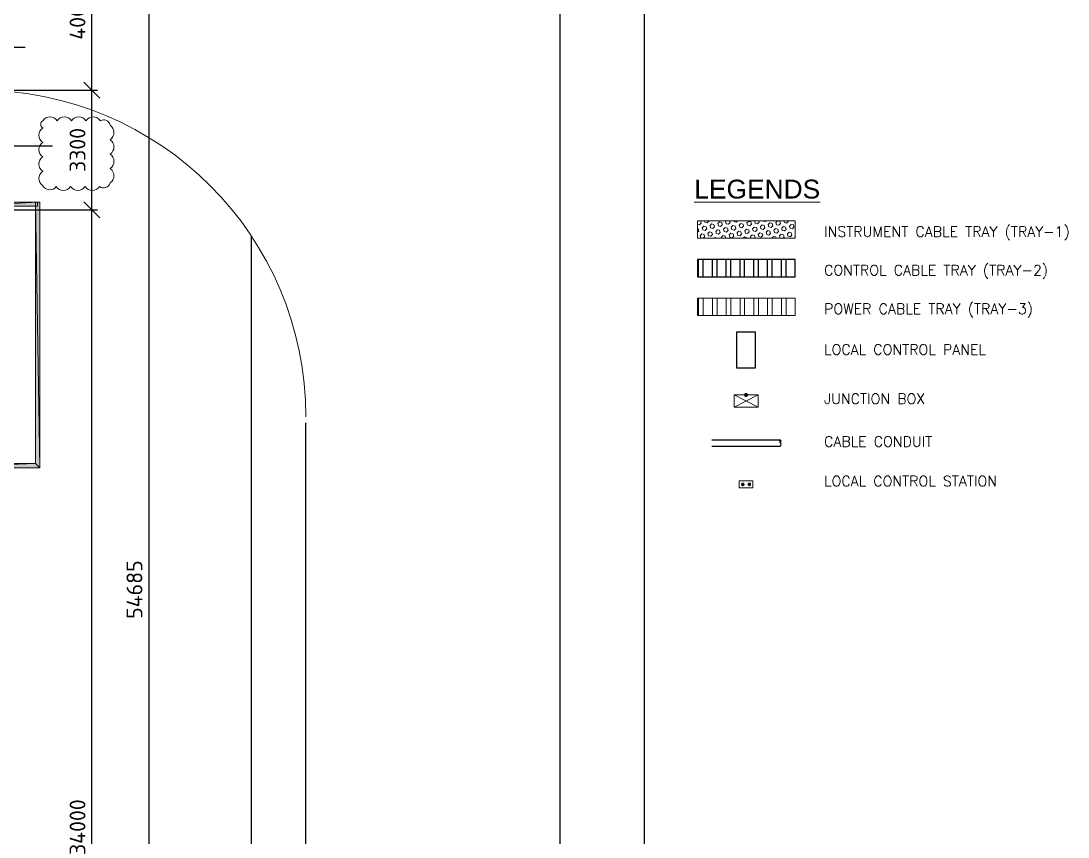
# Model space of a CAD drawing. Header units: inches. Extents: x 8618018 to 8935006, y 2431589 to 2567223.
# Drawn here: x 8724486 to 8753327, y 2491868 to 2514344 of the extents above; entities that cross this region are included whole.
import ezdxf
from ezdxf import colors
from ezdxf.entities.mleader import LeaderData, LeaderLine
from ezdxf.math import Vec2, Vec3

# ---------------------------------------------------------------- set-up
doc = ezdxf.new("R2010")
doc.units = ezdxf.units.IN
doc.header["$MEASUREMENT"] = 0
doc.linetypes.add('CENTER', pattern=[2, 1.25, -0.25, 0.25, -0.25])
doc.linetypes.add('CENTER2', pattern=[1.125, 0.75, -0.125, 0.125, -0.125])
doc.layers.get('Defpoints').update_dxf_attribs({"color": 252})
for name, color, linetype in [('CCT', 4, 'Continuous'), ('CENTRE OF ROAD', 252, 'CENTER2'), ('conduit', 1, 'Continuous'), ('ELECTRICAL BOX', 30, 'Continuous'), ('LAY-ROAD CARREGE WAY', 252, 'Continuous'), ('LCS', 4, 'Continuous'), ('MOTOR LOCATION', 3, 'Continuous'), ('T', 3, 'Continuous'), ('TEXT', 252, 'Continuous')]:
    doc.layers.add(name, color=color, linetype=linetype)
for name, color, linetype, lineweight in [('DIM', 252, 'Continuous', 13), ('ICT', 6, 'Continuous', 13), ('PCT', 2, 'Continuous', 15), ('Rev', 252, 'Continuous', 0)]:
    doc.layers.add(name, color=color, linetype=linetype, lineweight=lineweight)
doc.styles.add('ISOCPEUR', font='isocpeur.ttf')
doc.styles.add('Roman', font='romans')
doc.styles.add('ROMANS', font='ROMANS.shx', dxfattribs={"width": 0.8})
doc.styles.get("Standard").update_dxf_attribs({"font": 'arial.ttf'})
doc.styles.add('WMF-Arial1', font='arial.ttf')
doc.dimstyles.new('DIM', dxfattribs={"dimscale": 175, "dimtxt": 2.5, "dimasz": 2.5, "dimexe": 0.875, "dimexo": 0.875, "dimgap": 1, "dimtad": 1, "dimdec": 0, "dimzin": 9, "dimdsep": 46, "dimtxsty": 'ISOCPEUR', "dimblk": 'OBLIQUE', "dimcen": 0.09, "dimclrd": 256, "dimclre": 256, "dimclrt": 252, "dimadec": 0, "dimazin": 0, "dimtfac": 1, "dimtdec": 0, "dimtmove": 0, "dimatfit": 3, "dimfxl": 1, "dimtfill": 1, "dimtolj": 1, "dimtzin": 0, "dimarcsym": 0})

# ---------------------------------------------------------------- blocks, each defined once
blk = doc.blocks.new('_Oblique')
at = {"color": 0, "linetype": 'ByBlock', "lineweight": -2}
blk.add_line((-0.5, -0.5), (0.5, 0.5), dxfattribs=at)
blk = doc.blocks.new('*D228')
at = {"layer": 'Defpoints', "color": 0, "transparency": 16777216}
for p in [(93805, 37800), (98358, 37800), (93805, 3800)]:
    blk.add_point(p, dxfattribs=at)
at = {"layer": 'DIM', "lineweight": -2, "transparency": 16777216}
for p, q in [((93958, 37800), (98511, 37800)), ((98358, 3800), (98358, 37800)), ((93958, 3800), (98511, 3800))]:
    blk.add_line(p, q, dxfattribs=at)
at = {"layer": 'DIM', "lineweight": -2, "transparency": 16777216, "xscale": 437.5, "yscale": 437.5, "zscale": 437.5}
for p, rotation in [((98358, 37800), 90), ((98358, 3800), 270)]:
    blk.add_blockref('_Oblique', p, dxfattribs=dict(at, rotation=rotation))
at = {"layer": 'DIM', "color": 252, "transparency": 16777216, "insert": (97964, 20800), "char_height": 437.5, "attachment_point": 5, "rotation": 90, "style": 'ISOCPEUR', "bg_fill": 3, "box_fill_scale": 1.1, "bg_fill_color": 256, "bg_fill_true_color": 13158600, "bg_fill_transparency": 0}
blk.add_mtext('\\A1;34000', dxfattribs=at)
blk = doc.blocks.new('*D269')
at = {"layer": 'Defpoints', "color": 0, "transparency": 16777216}
for p in [(95255, 41100), (98358, 41100), (93805, 37800)]:
    blk.add_point(p, dxfattribs=at)
at = {"layer": 'DIM', "lineweight": -2, "transparency": 16777216}
for p, q in [((95408, 41100), (98511, 41100)), ((98358, 37800), (98358, 41100)), ((93958, 37800), (98511, 37800))]:
    blk.add_line(p, q, dxfattribs=at)
at = {"layer": 'DIM', "lineweight": -2, "transparency": 16777216, "xscale": 437.5, "yscale": 437.5, "zscale": 437.5}
for p, rotation in [((98358, 41100), 90), ((98358, 37800), 270)]:
    blk.add_blockref('_Oblique', p, dxfattribs=dict(at, rotation=rotation))
at = {"layer": 'DIM', "color": 252, "transparency": 16777216, "insert": (97964, 39450), "char_height": 437.5, "attachment_point": 5, "rotation": 90, "style": 'ISOCPEUR', "bg_fill": 3, "box_fill_scale": 1.1, "bg_fill_color": 256, "bg_fill_true_color": 13158600, "bg_fill_transparency": 0}
blk.add_mtext('\\A1;3300', dxfattribs=at)
blk = doc.blocks.new('*D271')
at = {"layer": 'Defpoints', "color": 0, "transparency": 16777216}
for p in [(96025, 45100), (98358, 45100), (95255, 41100)]:
    blk.add_point(p, dxfattribs=at)
at = {"layer": 'DIM', "lineweight": -2, "transparency": 16777216}
for p, q in [((96178, 45100), (98511, 45100)), ((98358, 41100), (98358, 45100)), ((95408, 41100), (98511, 41100))]:
    blk.add_line(p, q, dxfattribs=at)
at = {"layer": 'DIM', "lineweight": -2, "transparency": 16777216, "xscale": 437.5, "yscale": 437.5, "zscale": 437.5}
for p, rotation in [((98358, 45100), 90), ((98358, 41100), 270)]:
    blk.add_blockref('_Oblique', p, dxfattribs=dict(at, rotation=rotation))
at = {"layer": 'DIM', "color": 252, "transparency": 16777216, "insert": (97964, 43100), "char_height": 437.5, "attachment_point": 5, "rotation": 90, "style": 'ISOCPEUR', "bg_fill": 3, "box_fill_scale": 1.1, "bg_fill_color": 256, "bg_fill_true_color": 13158600, "bg_fill_transparency": 0}
blk.add_mtext('\\A1;4000', dxfattribs=at)
blk = doc.blocks.new('*D273')
at = {"layer": 'Defpoints', "color": 0, "transparency": 16777216}
for p in [(95505, 54685), (95505, 0), (99926, 0)]:
    blk.add_point(p, dxfattribs=at)
at = {"layer": 'DIM', "lineweight": -2, "transparency": 16777216}
for p, q in [((95658, 54685), (100079, 54685)), ((99926, 54685), (99926, 0)), ((95658, 0), (100079, 0))]:
    blk.add_line(p, q, dxfattribs=at)
at = {"layer": 'DIM', "lineweight": -2, "transparency": 16777216, "xscale": 437.5, "yscale": 437.5, "zscale": 437.5}
for p, rotation in [((99926, 54685), 90), ((99926, 0), 270)]:
    blk.add_blockref('_Oblique', p, dxfattribs=dict(at, rotation=rotation))
at = {"layer": 'DIM', "color": 252, "transparency": 16777216, "insert": (99532, 27343), "char_height": 437.5, "attachment_point": 5, "rotation": 90, "style": 'ISOCPEUR', "bg_fill": 3, "box_fill_scale": 1.1, "bg_fill_color": 256, "bg_fill_true_color": 13158600, "bg_fill_transparency": 0}
blk.add_mtext('\\A1;54685', dxfattribs=at)
blk = doc.blocks.new('mcc room')
h = blk.add_hatch(color=252)
h.paths.add_polyline_path([(3614, 28669), (3614, 28549), (6686, 28669)])
h.paths.add_polyline_path([(3614, 28549), (6686, 28669), (6807, 28549)])
h.paths.add_polyline_path([(6686, 28669), (6807, 28549), (6686, 35872)])
h.paths.add_polyline_path([(6807, 28549), (6686, 35872), (6807, 35872)])
h = blk.add_hatch(color=252)
h.paths.add_polyline_path([(4782, 35872), (4782, 35754), (6743, 35872)])
h.paths.add_polyline_path([(4782, 35754), (6743, 35872), (6743, 35754)])
at = {"color": 252, "linetype": 'Continuous', "lineweight": -2}
for points in [[(4782, 35872), (4782, 35754), (6743, 35872)], [(4782, 35754), (6743, 35872), (6743, 35754)], [(6686, 28669), (6807, 28549), (6686, 35872)], [(6807, 28549), (6686, 35872), (6807, 35872)], [(3614, 28669), (3614, 28549), (6686, 28669)], [(3614, 28549), (6686, 28669), (6807, 28549)]]:
    blk.add_lwpolyline(points, close=True, dxfattribs=at)
blk = doc.blocks.new('LCS')
at = {"layer": 'T', "color": 4, "lineweight": 0}
blk.add_lwpolyline([(-590, 295), (-210, 295), (-210, 105), (-590, 105)], close=True, dxfattribs=at)
at = {"layer": 'T', "color": 4, "const_width": 50}
for points in [[(-515, 200, 1), (-465, 200, 1)], [(-335, 200, 1), (-285, 200, 1)]]:
    blk.add_lwpolyline(points, format="xyb", close=True, dxfattribs=at)
at = {"layer": 'MOTOR LOCATION', "color": 4, "style": 'Roman'}
blk.add_attdef('XXX', (246, 103), '', height=240, dxfattribs=at)
blk = doc.blocks.new('GA CRM')
at = {"layer": 'CENTRE OF ROAD', "linetype": 'CENTER', "lineweight": 30}
blk.add_line((111255, -10440), (111255, 65060), dxfattribs=at)
at = {"layer": 'DIM'}
blk.add_arc((95255, 32100.2), 9000, 360, 90, dxfattribs=at)
at = {"layer": 'LAY-ROAD CARREGE WAY', "color": 252}
for p, q in [((102755, -10.7), (102755, 37075.2)), ((104255, 3560), (104255, 31933.2))]:
    blk.add_line(p, q, dxfattribs=at)
at = {"layer": 'DIM'}
dim = blk.add_linear_dim(base=(98357.7, 37800), p1=(93805, 3800), p2=(93805, 37800), angle=90, dimstyle='DIM', dxfattribs=at)
dim.commit()
dim.dimension.update_dxf_attribs({"geometry": '*D228', "text_midpoint": (97964, 20800)})
dim = blk.add_linear_dim(base=(98357.7, 41100.2), p1=(93805, 37800), p2=(95255, 41100.2), angle=90, dimstyle='DIM', dxfattribs=at)
dim.commit()
dim.dimension.update_dxf_attribs({"geometry": '*D269', "text_midpoint": (97964, 39450.1)})
dim = blk.add_linear_dim(base=(98357.7, 45100.2), p1=(95255, 41100.2), p2=(96025.1, 45100.2), angle=90, dimstyle='DIM', override={"dimarcsym": 1}, dxfattribs=at)
dim.commit()
dim.dimension.update_dxf_attribs({"geometry": '*D271', "text_midpoint": (97964, 43100.2)})
dim = blk.add_linear_dim(base=(99925.6, 0), p1=(95505, 54685), p2=(95505, 0), angle=90, dimstyle='DIM', override={"dimarcsym": 1}, dxfattribs=at)
dim.commit()
dim.dimension.update_dxf_attribs({"geometry": '*D273', "text_midpoint": (99531.9, 27342.5)})
at = {"layer": 'Rev'}
blk.add_lwpolyline([(97003.8, 40256.8, -0.5205671), (97401.2, 40256.8, -0.5205671), (97798.6, 40256.8, -0.5205671), (98196, 40256.8, -0.5205671), (98593.4, 40256.8, -0.5205671), (98864.6, 40130.5, -0.5205671), (98864.6, 39733.1, -0.5205671), (98864.6, 39335.6, -0.5205671), (98864.6, 38938.2, -0.5205671), (98864.6, 38540.8, -0.5205671), (98568, 38440, -0.5205671), (98170.5, 38440, -0.5205671), (97773.1, 38440, -0.5205671), (97375.7, 38440, -0.5205671), (97003.8, 38465.5, -0.5205671), (97003.8, 38862.9, -0.5205671), (97003.8, 39260.3, -0.5205671), (97003.8, 39657.7, -0.5205671), (97003.8, 40055.1, -0.5205671)], format="xyb", close=True, dxfattribs=at)

msp = doc.modelspace()

# ---------------------------------------------------------------- hatches: boundary and pattern name
at = {"layer": 'CCT'}
h = msp.add_hatch(dxfattribs=at)
h.set_pattern_fill('ANSI32', color=256, scale=39.9168, angle=45, style=0)
h.set_pattern_definition([(90, (8865198.8, 2723159.32), (-380.2075, 2e-13), []), (90, (8865325.52, 2723286.06), (-380.2075, 2e-13), [])])
h.paths.add_polyline_path([(8745815.5, 2507296.4), (8745815.5, 2507775.4), (8743125.1, 2507775.4), (8743125.1, 2507296.4)])
at = {"layer": 'ICT'}
h = msp.add_hatch(dxfattribs=at)
h.set_pattern_fill('HEX', color=256, scale=513.216, angle=45, style=0)
h.set_pattern_definition([(45, (7975401.21, 2674994.35), (-78.569833, 78.569833), [64.152, -128.304]), (165, (7975401.21, 2674994.35), (-28.758555, -107.328388), [64.152, -128.304]), (105, (7975446.58, 2675039.71), (-107.328388, -28.758555), [64.152, -128.304])])
h.paths.add_polyline_path([(8745815.5, 2508359.3), (8745815.5, 2508838.3), (8743125.1, 2508838.3), (8743125.1, 2508359.3)])
at = {"layer": 'PCT'}
h = msp.add_hatch(dxfattribs=at)
h.set_pattern_fill('ANSI32', color=256, scale=39.9168, angle=45, style=0)
h.set_pattern_definition([(90, (8865198.8, 2722096.44), (-380.2075, 2e-13), []), (90, (8865325.52, 2722223.18), (-380.2075, 2e-13), [])])
h.paths.add_polyline_path([(8745815.5, 2506233.6), (8745815.5, 2506712.6), (8743125.1, 2506712.6), (8743125.1, 2506233.6)])

# ---------------------------------------------------------------- linework, layer by layer
msp.add_line((8741665.7, 2449148.7), (8741665.7, 2543488.1))
at = {"color": 3}
msp.add_lwpolyline([(8744707.8, 2505780.1), (8744707.8, 2504780.1), (8744207.8, 2504780.1), (8744207.8, 2505780.1)], close=True, dxfattribs=at)
at = {"layer": 'CCT'}
msp.add_lwpolyline([(8745815.5, 2507775.4), (8743125.1, 2507775.4), (8743125.1, 2507296.4), (8745815.5, 2507296.4)], close=True, dxfattribs=at)
at = {"layer": 'conduit'}
for p, q in [((8743513.9, 2502811.2), (8745401.8, 2502811.2)), ((8743513.9, 2502635.4), (8745401.8, 2502635.4))]:
    msp.add_line(p, q, dxfattribs=at)
for centre, start, end in [((8745434.7, 2502767.2), 126.8699, 233.1301), ((8745368.8, 2502767.2), 306.8699, 53.1301), ((8745368.8, 2502679.3), 306.8699, 53.1301)]:
    msp.add_arc(centre, 54.9, start, end, dxfattribs=at)
at = {"layer": 'ELECTRICAL BOX', "color": 30, "lineweight": 0, "true_color": 0xf8991e}
for p, q in [((8744789, 2503707.1), (8744126.6, 2504042.6)), ((8744126.6, 2503707.1), (8744789, 2504042.6))]:
    msp.add_line(p, q, dxfattribs=at)
msp.add_lwpolyline([(8744126.6, 2504042.6), (8744789, 2504042.6), (8744789, 2503707.1), (8744126.6, 2503707.1)], close=True, dxfattribs=at)
at = {"layer": 'ELECTRICAL BOX', "color": 30, "lineweight": 0, "true_color": 0xf8991e, "const_width": 55.6}
msp.add_lwpolyline([(8744485.6, 2504042.6, 1), (8744430, 2504042.6, 1)], format="xyb", close=True, dxfattribs=at)
at = {"layer": 'ICT'}
msp.add_lwpolyline([(8745815.5, 2508838.3), (8743125.1, 2508838.3), (8743125.1, 2508359.3), (8745815.5, 2508359.3)], close=True, dxfattribs=at)
at = {"layer": 'PCT'}
msp.add_lwpolyline([(8745815.5, 2506712.6), (8743125.1, 2506712.6), (8743125.1, 2506233.6), (8745815.5, 2506233.6)], close=True, dxfattribs=at)

# ---------------------------------------------------------------- block references
at = {"color": 252}
msp.add_blockref('GA CRM', (8628081, 2471340), dxfattribs=at)
at = {"layer": 'LCS'}
ref = msp.add_blockref('LCS', (8744057.8, 2501780), dxfattribs=dict(at, rotation=180))
ref.add_attrib('LCS', 'LOCAL CONTROL STATION', (8746606.7, 2501529), dxfattribs={"color": 2, "height": 285, "style": 'ROMANS'})

# ---------------------------------------------------------------- texts
at = {"layer": 'CCT', "style": 'ROMANS'}
msp.add_text('CONTROL CABLE TRAY (TRAY-2)', height=285.12, dxfattribs=at).set_placement((8746606.7, 2507335.7))
at = {"layer": 'ICT', "style": 'ROMANS'}
msp.add_text('INSTRUMENT CABLE TRAY (TRAY-1)', height=285.12, dxfattribs=at).set_placement((8746606.7, 2508398.6))
at = {"layer": 'PCT', "style": 'ROMANS'}
for s, p in [('POWER CABLE TRAY (TRAY-3)', (8746606.7, 2506272.8)), ('LOCAL CONTROL PANEL', (8746606.7, 2505149)), ('JUNCTION BOX', (8746606.7, 2503794.8)), ('CABLE CONDUIT', (8746606.7, 2502618.6))]:
    msp.add_text(s, height=285.12, dxfattribs=at).set_placement(p)
at = {"layer": 'TEXT', "color": 7, "lineweight": 0, "style": 'WMF-Arial1'}
msp.add_text('%%ULEGENDS', height=519.34, dxfattribs=at).set_placement((8743033.1, 2509452.9))

# ---------------------------------------------------------------- next in the draw order: block references
at = {"layer": 'ICT'}
msp.add_blockref('mcc room', (8718202, 2473484.8), dxfattribs=at)

# ---------------------------------------------------------------- next in the draw order: leaders
at = {"layer": 'ICT', "color": 6, "lineweight": 0}
ml = msp.add_multileader_mtext('Standard', dxfattribs=at)
ml.set_content('', color=6)
ml.set_leader_properties()
ml.build(insert=Vec2(0, 0))
ml.multileader.update_dxf_attribs({"text_right_attachment_type": 6, "dogleg_length": 9591.3, "arrow_head_size": 480})
ctx = ml.context
ctx.base_point, ctx.char_height, ctx.arrow_head_size, ctx.landing_gap_size, ctx.plane_origin = Vec3(8724605.4, 2513617.8, 7612.9), 0.432, 480, 0.216, Vec3(8715710.9, 2510380.2, 7612.9)
ctx.right_attachment, ctx.text_align_type = 6, 2
notes = []
notes.append((ctx, [(0, (1, 1, 0), (8714715.4, 2513617.8, 7612.9), (1, 0), 9890, [(0, [(8711629.7, 2510821.5, 7612.9)], 0, [])])]))
ctx.mtext.insert, ctx.mtext.text_direction, ctx.mtext.rotation, ctx.mtext.alignment, ctx.mtext.flow_direction = Vec3(8724605.6, 2513617.6, 7612.9), Vec3(-1, 0), 3.1415927, 3, 5
at = {"layer": 'PCT', "lineweight": 0}
ml = msp.add_multileader_mtext('Standard', dxfattribs=at)
ml.set_content('', color=256)
ml.set_leader_properties()
ml.build(insert=Vec2(0, 0))
ml.multileader.update_dxf_attribs({"text_right_attachment_type": 6, "dogleg_length": 1700, "arrow_head_size": 480})
ctx = ml.context
ctx.base_point, ctx.char_height, ctx.arrow_head_size, ctx.landing_gap_size, ctx.plane_origin = Vec3(8725351, 2510905.1), 9.6, 480, 4.8, Vec3(8717222.1, 2507547.1)
ctx.right_attachment = 6
notes.append((ctx, [(0, (1, 1, 0), (8718594.1, 2510905.1), (1, 0), 6756.9, [(0, [(8716347.8, 2509408.4)], 0, [])])]))
ctx.mtext.insert, ctx.mtext.text_direction, ctx.mtext.rotation, ctx.mtext.flow_direction = Vec3(8725355.8, 2510900.3), Vec3(-1, 0), 3.1415927, 5
for ctx, leaders in notes:
    for number, flags, end, landing, length, lines in leaders:
        leader = LeaderData()
        leader.index, (leader.has_last_leader_line, leader.has_dogleg_vector, leader.attachment_direction) = number, flags
        leader.last_leader_point, leader.dogleg_vector, leader.dogleg_length = Vec3(end), Vec3(landing), length
        for number, points, colour, breaks in lines:
            line = LeaderLine()
            line.index, line.vertices, line.color, line.breaks = number, Vec3.list(points), colors.encode_raw_color(colour), breaks
            leader.lines.append(line)
        ctx.leaders.append(leader)

doc.saveas('drawing.dxf')
